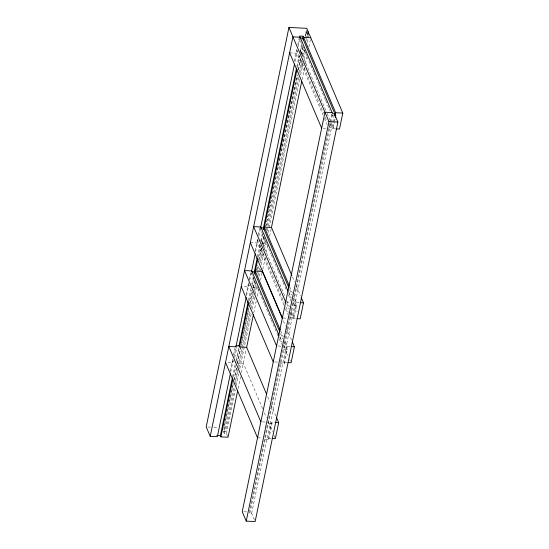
<?xml version="1.0" encoding="UTF-8"?>
<svg xmlns="http://www.w3.org/2000/svg" width="549" height="549" viewBox="0 0 549 549"><rect width="100%" height="100%" fill="white"/><g stroke="black" fill="none" stroke-linecap="round" stroke-linejoin="round"><path stroke-width="0.41" stroke-dasharray="2.75 2.06" d="M230.223 370.891L232.659 359.142M233.524 354.942L234.958 348.025M246.041 294.518L248.471 282.769M249.171 279.414L250.557 272.702M255.079 250.879L257.508 239.131M258.373 234.972L259.862 227.78M294.353 61.207L296.789 49.458M297.833 44.428L299.157 38.032M230.724 372.064L233.332 359.478M233.97 356.397L235.789 347.606M246.542 295.698L249.15 283.106M249.726 280.306L251.229 273.038M255.58 252.053L258.009 240.304M258.874 236.152L260.363 228.96L261.358 231.314M295.033 61.55L297.29 50.638M298.155 46.439L299.72 38.89M234.752 357.701L237.072 346.515M232.57 376.937L235.178 364.344M236.043 360.178L238.657 347.558M248.388 300.564L250.996 287.978M251.771 284.231L253.254 277.067M257.426 256.925L260.034 244.332M260.727 240.977L262.12 234.265M296.879 66.415L299.136 55.504M300.008 51.311L301.573 43.755M233.25 377.273L235.679 365.524M236.544 361.359L239.357 347.778M249.061 300.9L251.318 289.989M252.19 285.796L253.755 278.24M258.099 257.261L260.706 244.676M261.399 241.313L262.793 234.601M297.38 67.596L299.809 55.84M300.324 53.356L301.895 45.766M224.383 426.099L233.243 383.298M233.943 379.942L236.372 368.194M237.415 363.157L240.544 348.052M240.716 347.215L248.889 307.769M249.754 303.57L252.19 291.821M253.062 287.628L254.626 280.072M256.706 270.005L257.749 264.968M258.792 259.931L261.399 247.345M262.099 243.989L263.657 236.434M265.743 226.36L297.03 75.295M298.073 70.265L300.509 58.517M301.374 54.317L302.767 47.605M305.024 36.694L305.718 33.338M305.896 32.494L306.417 29.982M227.718 436.448L226.435 433.429L224.205 433.326L223.409 431.439L233.311 383.607M234.011 380.251L236.619 367.658M237.484 363.465L248.958 308.071M249.822 303.878L252.43 291.286M253.13 287.93L254.516 281.218M256.774 270.307L257.817 265.27M258.86 260.233L261.468 247.647M262.161 244.291L263.726 236.736M265.812 226.668L297.27 74.767M298.313 69.73L300.571 58.818M301.442 54.619L303.007 47.07M305.265 36.159L305.786 33.64M224.205 433.326L233.943 386.331M234.986 381.294L237.415 369.546M238.115 366.183L249.754 309.959M250.625 305.759L253.233 293.173M253.926 289.817L255.319 283.099M257.406 273.031L258.792 266.313M259.835 261.283L262.099 250.371M263.136 245.334L264.529 238.623M266.265 230.23L298.244 75.81M298.944 72.454L301.374 60.699M302.417 55.669L303.81 48.95M305.896 38.883L306.761 34.683M223.409 431.439L225.639 431.548L234.67 387.91M235.542 383.71L238.149 371.124M238.842 367.768L250.488 311.537M251.181 308.181L253.967 294.751M254.661 291.395L256.054 284.684M257.961 275.447L259.526 267.898M260.569 262.861L262.827 251.95M263.698 247.757L265.263 240.201M267.171 230.971L298.979 77.388M299.85 73.189L302.279 61.44M303.151 57.247L304.716 49.691M306.623 40.461L306.973 38.78M307.145 37.943L307.845 34.587M226.435 433.429L235.473 389.79M236.344 385.597L238.774 373.848M239.817 368.811L251.291 313.417M252.156 309.224L254.592 297.476M255.285 294.12L256.85 286.564M258.936 276.497L260.501 268.941M261.372 264.742L263.63 253.837M264.501 249.637L266.059 242.082M267.974 232.851L268.845 228.659M269.017 227.814L299.781 79.269M300.646 75.076L303.082 63.327M303.954 59.127L305.34 52.416M307.426 42.342L308.819 35.63M238.115 388.52L240.551 376.772M241.423 372.579L246.323 348.917M253.762 312.992L256.191 301.243M257.234 296.206L258.627 289.495M260.535 280.264L262.099 272.709M262.799 269.353L265.229 257.605M266.272 252.567L267.665 245.849M269.648 236.262L271.137 229.07M302.074 79.68L304.681 67.095M305.381 63.739L306.767 57.021M308.854 46.953L310.418 39.398M331.747 114.247L249.37 512.045L249.87 513.226L251.655 513.308L254.516 520.054M249.87 513.226L332.426 114.583M251.655 513.308L332.468 123.058M332.639 122.221L333.861 116.347M265.174 439.317L268.736 439.488L268.241 438.315L271.549 422.332L274.72 422.483M280.388 362.244L280.889 363.417L284.457 363.589L283.957 362.409L287.264 346.433L284.931 340.936M295.431 318.585L293.056 318.468L296.364 302.492L293.694 296.206M335.521 128.864L332.351 128.713L334.588 117.932M268.736 439.488L272.05 423.512L271.549 422.332M284.457 363.589L287.353 349.603L284.183 342.151M289.906 316.299L290.407 317.48L293.969 317.651L296.453 305.663L293.619 298.992M329.201 126.545L329.702 127.725L333.264 127.896L334.588 121.501M334.753 120.705L335.089 119.106M289.632 52.848L296.762 53.191L323.114 115.201M301.12 53.397L305.875 53.624M333.607 115.812L332.186 115.743L331.685 114.563M323.244 128.281L325.619 128.391M250.337 242.603L257.467 242.939L284.156 305.738M261.825 243.152L266.574 243.379M250.001 285.809L247.867 285.706L248.368 286.887L242.027 286.585M252.725 287.093L259.059 287.395M286.461 302.019L290.421 302.204M296.364 302.492L299.534 302.643M296.453 305.663L292.885 305.491L292.384 304.318M283.154 317.995L287.113 318.187M278.151 345.994L281.321 346.151M287.264 346.433L290.435 346.584M283.785 349.439L287.353 349.603M274.843 361.976L278.014 362.127M283.957 362.409L287.127 362.56M233.929 361.695L232.145 361.606L232.646 362.786L227.101 362.518M237.003 362.992L243.344 363.294L262.69 408.827M262.436 421.9L265.606 422.051M272.05 423.512L268.482 423.341L267.981 422.16M207.906 427.012L210.452 427.129M213.849 427.294L218.09 427.499M257.543 437.8L262.298 438.027M268.241 438.315L271.405 438.466M243.825 511.778L246.988 511.929M300.324 40.777L301.991 44.702M302.327 45.485L306.665 55.689M306.994 56.478L313.671 72.173M314.001 72.962L318.338 83.167M318.674 83.949L325.344 99.65M325.681 100.433L327.348 104.358M327.678 105.147L330.018 110.637M300.241 50.185L325.763 110.232M327.094 113.375L330.766 122.008M331.095 122.791L333.264 127.896M330.018 123.223L332.351 128.713M296.673 50.014L323.533 113.204M325.2 117.129L327.197 121.837M324.452 118.344L327.122 124.623M292.487 276.922L294.49 281.637M296.494 286.345L300.495 295.767M289.694 286.791L292.363 293.07M289.611 289.57L291.951 295.067M288.836 292.089L291.169 297.592M293.173 302.307L297.181 311.736M288.795 292.898L291.135 298.395M261.695 232.097L266.368 243.09M266.697 243.873L268.365 247.798M268.701 248.587L271.034 254.077M271.371 254.866L273.038 258.792M273.368 259.574L278.041 270.561M278.377 271.35L280.045 275.275M280.374 276.058L282.714 281.555M283.044 282.337L284.711 286.262M285.048 287.045L286.715 290.97M288.383 294.895L291.052 301.175M260.947 239.94L285.13 296.844M286.798 300.77L289.467 307.049M291.135 310.974L293.969 317.651M286.715 303.556L289.055 309.046M290.723 312.971L293.056 318.468M257.378 239.769L284.231 302.959M285.899 306.884L288.239 312.374M285.487 308.881L287.82 314.371M283.387 320.87L285.391 325.578M286.722 328.721L291.725 340.49M280.594 330.731L283.263 337.011M280.512 333.518L282.852 339.007M280.065 336.818L282.069 341.533M283.744 345.465L288.081 355.677M289.748 359.609L290.421 361.18M279.695 336.839L282.035 342.336M251.257 272.901L252.595 276.044M252.931 276.826L254.599 280.752M254.928 281.534L257.268 287.031M257.598 287.82L259.265 291.739M259.602 292.528L264.268 303.515M264.604 304.304L266.272 308.229M266.608 309.012L270.945 319.216M271.275 319.998L277.952 335.7M279.283 338.836L281.616 344.333M267.672 396.769L269.669 401.477M271.007 404.62L276.01 416.396M264.357 412.752L266.361 417.46M268.365 422.167L272.366 431.589M274.033 435.515L275.035 437.869M224.033 427.781L225.639 431.548"/><path stroke-width="0.82" d="M307.845 34.587L308.366 32.068L306.761 28.301L288.939 27.45L206.204 426.93L210.212 436.352L217.342 436.688L230.374 373.745M210.212 436.352L292.94 36.872L300.07 37.208M235.94 346.893L246.192 297.373M251.579 271.357L255.23 253.734M260.501 228.295L294.511 64.068M237.772 390.202L228.041 437.203L220.904 436.86L220.41 435.68L232.399 377.774M239 345.884L248.217 301.401M254.125 272.867L257.255 257.762M263.163 229.228L296.529 68.097M302.616 38.718L303.137 36.2L299.569 36.035L332.598 113.746L334.382 113.828L337.882 122.07L255.155 521.55L246.24 521.125L242.239 511.702L324.967 112.222L332.097 112.566M220.904 436.86L232.9 378.954M239.501 347.057L248.539 303.419M254.626 274.047L257.756 258.943M263.836 229.564L297.03 69.27M303.117 39.899L303.638 37.38L310.768 37.723M246.631 347.4L253.412 314.673M262.099 272.709L262.621 270.19M271.487 227.389L301.73 81.362M246.24 521.125L328.968 121.645L288.939 27.45M335.247 114.734L335.659 112.737L303.137 36.2M335.418 117.507L335.748 115.908L302.719 38.197L299.871 38.066M276.346 417.178L278.679 422.675L275.372 438.651L272.201 438.5M292.397 342.061L294.394 346.769L291.087 362.752L287.916 362.601M301.161 297.332L303.494 302.828L300.186 318.811L297.016 318.66M308.366 32.068L306.136 31.966L306.939 33.846L309.162 33.956L342.796 113.073L339.481 129.056L336.317 128.905M335.659 112.737L342.796 113.073M334.32 115.846L335.748 115.908M328.968 121.645L337.882 122.07M260.576 227.814L263.424 227.952L288.946 288.005M251.469 271.762L254.324 271.892L279.846 331.946M300.33 302.677L303.494 302.828M291.231 346.618L294.394 346.769M236.049 345.657L239.021 345.801L239.522 346.975L246.652 347.318L266.67 394.415M235.953 346.803L228.823 346.467L260.85 421.824M275.509 422.524L278.679 422.675M216.841 435.515L220.41 435.68M289.632 52.848L321.659 128.205M291.821 275.358L271.467 227.471L264.337 227.135L289.357 286.002M288.129 291.327L260.775 226.963L253.645 226.62L285.672 301.977M250.337 242.603L282.358 317.96M282.385 318.516L262.367 271.419L255.237 271.076L280.258 329.949M279.029 335.274L251.675 270.904L244.545 270.568L276.572 345.918M241.231 286.544L273.258 361.901M225.515 362.443L257.543 437.8"/></g></svg>
